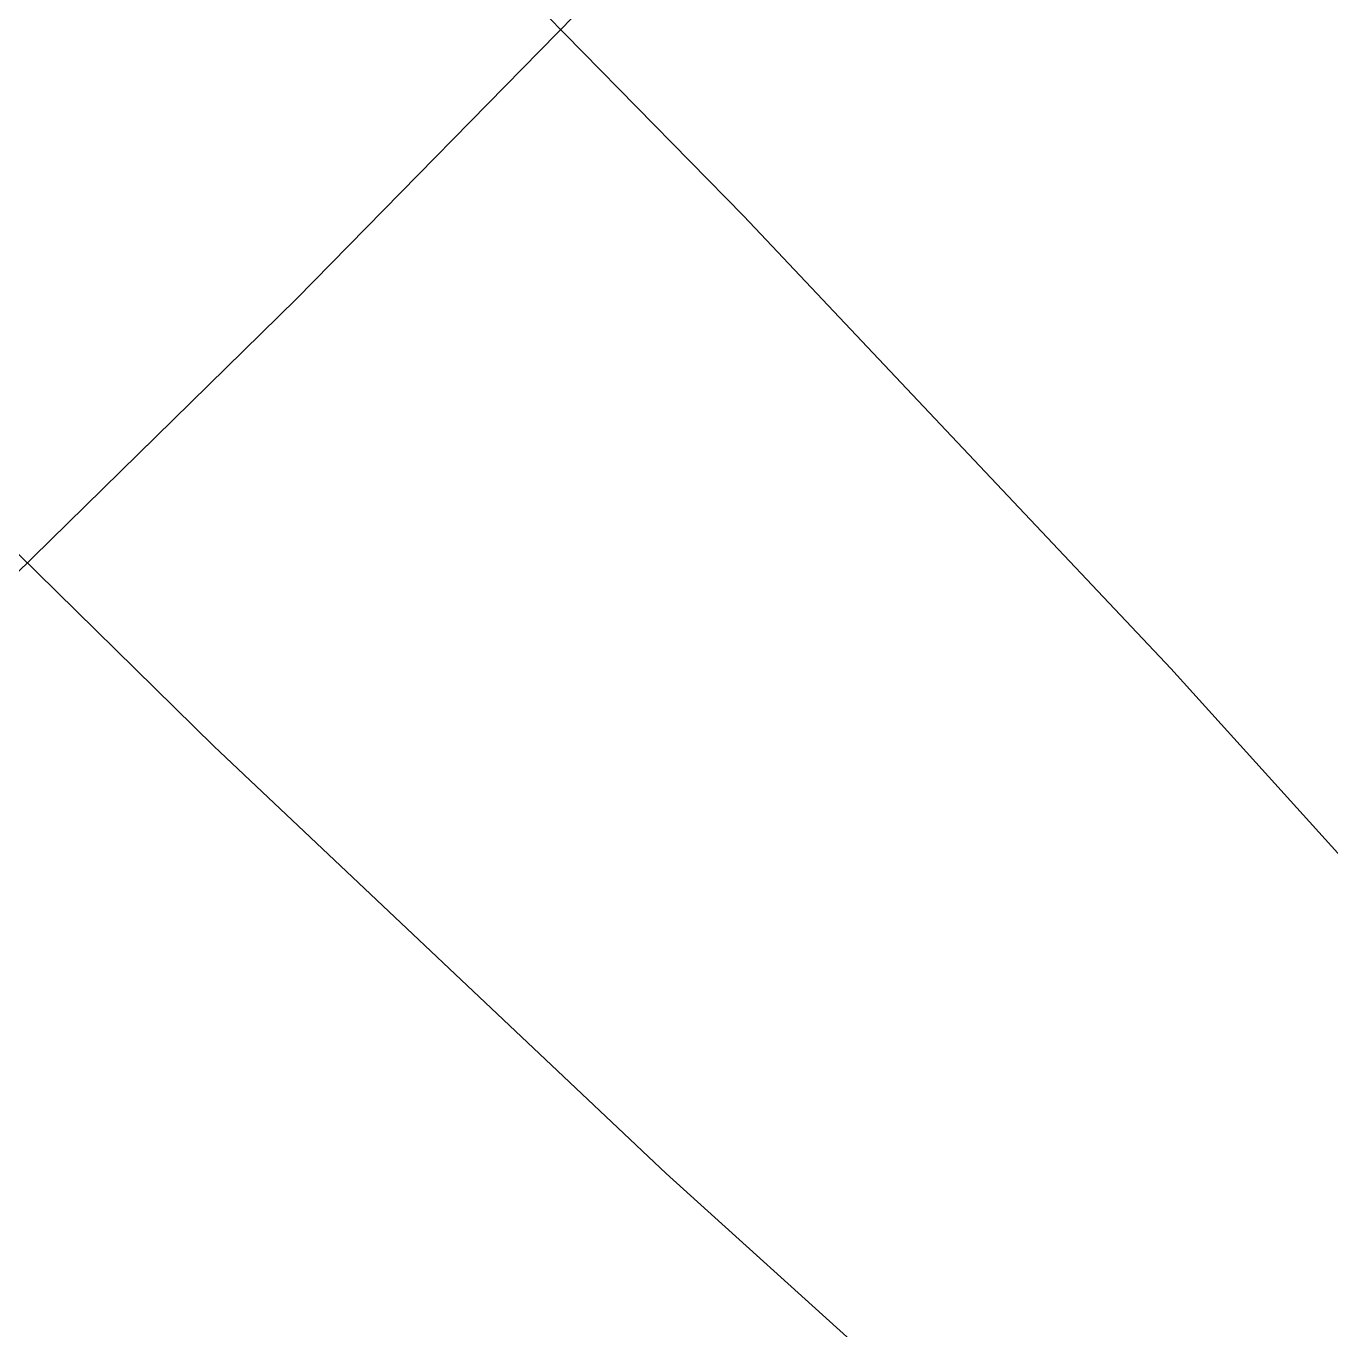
# Model space of a CAD drawing. Extents: x 0 to 141, y -114 to 28.
# Drawn here: x 70.53 to 105.94, y -78.55 to -43.16 of the extents above; entities that cross this region are included whole.
import ezdxf

# ---------------------------------------------------------------- set-up
doc = ezdxf.new("R2010")
doc.units = 0

msp = doc.modelspace()

# ---------------------------------------------------------------- linework, layer by layer
at = {"layer": 'Layer 1'}
for p, q in [((90.008822, -48.325337), (77.861737, -35.949925)), ((90.008822, -48.325337), (77.861737, -35.949925)), ((90.008822, -48.325337), (77.861737, -35.949925)), ((90.008822, -48.325337), (77.861737, -35.949925)), ((90.008822, -48.325337), (77.861737, -35.949925)), ((90.008822, -48.325337), (77.861737, -35.949925)), ((90.008822, -48.325337), (77.861737, -35.949925)), ((90.008822, -48.325337), (77.861737, -35.949925)), ((90.008822, -48.325337), (77.861737, -35.949925)), ((90.008822, -48.325337), (77.861737, -35.949925)), ((90.008822, -48.325337), (77.861737, -35.949925)), ((90.008822, -48.325337), (77.861737, -35.949925)), ((90.008822, -48.325337), (77.861737, -35.949925)), ((90.008822, -48.325337), (77.861737, -35.949925)), ((90.008822, -48.325337), (77.861737, -35.949925)), ((90.008822, -48.325337), (77.861737, -35.949925)), ((90.008822, -48.325337), (77.861737, -35.949925)), ((90.008822, -48.325337), (77.861737, -35.949925)), ((90.008822, -48.325337), (77.861737, -35.949925)), ((90.008822, -48.325337), (77.861737, -35.949925)), ((90.008822, -48.325337), (77.861737, -35.949925)), ((90.008822, -48.325337), (77.861737, -35.949925)), ((90.008822, -48.325337), (77.861737, -35.949925)), ((90.008822, -48.325337), (77.861737, -35.949925)), ((90.008822, -48.325337), (77.861737, -35.949925)), ((90.008822, -48.325337), (77.861737, -35.949925)), ((90.008822, -48.325337), (77.861737, -35.949925)), ((90.008822, -48.325337), (77.861737, -35.949925)), ((90.008822, -48.325337), (77.861737, -35.949925)), ((77.861738, -50.562602), (90.008822, -38.187171)), ((77.861738, -50.562602), (90.008822, -38.187171)), ((77.861738, -50.562602), (90.008822, -38.187171)), ((77.861738, -50.562602), (90.008822, -38.187171)), ((77.861738, -50.562602), (90.008822, -38.187171)), ((77.861738, -50.562602), (90.008822, -38.187171)), ((77.861738, -50.562602), (90.008822, -38.187171)), ((77.861738, -50.562602), (90.008822, -38.187171)), ((77.861738, -50.562602), (90.008822, -38.187171)), ((77.861738, -50.562602), (90.008822, -38.187171)), ((77.861738, -50.562602), (90.008822, -38.187171)), ((77.861738, -50.562602), (90.008822, -38.187171)), ((77.861738, -50.562602), (90.008822, -38.187171)), ((77.861738, -50.562602), (90.008822, -38.187171)), ((77.861738, -50.562602), (90.008822, -38.187171)), ((77.861738, -50.562602), (90.008822, -38.187171)), ((77.861738, -50.562602), (90.008822, -38.187171)), ((77.861738, -50.562602), (90.008822, -38.187171)), ((77.861738, -50.562602), (90.008822, -38.187171)), ((77.861738, -50.562602), (90.008822, -38.187171)), ((101.599796, -60.601286), (90.008822, -48.325337)), ((101.599796, -60.601286), (90.008822, -48.325337)), ((101.599796, -60.601286), (90.008822, -48.325337)), ((101.599796, -60.601286), (90.008822, -48.325337)), ((101.599796, -60.601286), (90.008822, -48.325337)), ((101.599796, -60.601286), (90.008822, -48.325337)), ((101.599796, -60.601286), (90.008822, -48.325337)), ((101.599796, -60.601286), (90.008822, -48.325337)), ((101.599796, -60.601286), (90.008822, -48.325337)), ((101.599796, -60.601286), (90.008822, -48.325337)), ((101.599796, -60.601286), (90.008822, -48.325337)), ((101.599796, -60.601286), (90.008822, -48.325337)), ((101.599796, -60.601286), (90.008822, -48.325337)), ((101.599796, -60.601286), (90.008822, -48.325337)), ((101.599796, -60.601286), (90.008822, -48.325337)), ((101.599796, -60.601286), (90.008822, -48.325337)), ((101.599796, -60.601286), (90.008822, -48.325337)), ((101.599796, -60.601286), (90.008822, -48.325337)), ((101.599796, -60.601286), (90.008822, -48.325337)), ((101.599796, -60.601286), (90.008822, -48.325337)), ((101.599796, -60.601286), (90.008822, -48.325337)), ((101.599796, -60.601286), (90.008822, -48.325337)), ((101.599796, -60.601286), (90.008822, -48.325337)), ((101.599796, -60.601286), (90.008822, -48.325337)), ((101.599796, -60.601286), (90.008822, -48.325337)), ((101.599796, -60.601286), (90.008822, -48.325337)), ((101.599796, -60.601286), (90.008822, -48.325337)), ((101.599796, -60.601286), (90.008822, -48.325337)), ((101.599796, -60.601286), (90.008822, -48.325337)), ((63.249401, -50.562602), (75.624815, -62.709713)), ((63.249401, -50.562602), (75.624815, -62.709713)), ((63.249401, -50.562602), (75.624815, -62.709713)), ((63.249401, -50.562602), (75.624815, -62.709713)), ((63.249401, -50.562602), (75.624815, -62.709713)), ((63.249401, -50.562602), (75.624815, -62.709713)), ((63.249401, -50.562602), (75.624815, -62.709713)), ((63.249401, -50.562602), (75.624815, -62.709713)), ((63.249401, -50.562602), (75.624815, -62.709713)), ((63.249401, -50.562602), (75.624815, -62.709713)), ((63.249401, -50.562602), (75.624815, -62.709713)), ((63.249401, -50.562602), (75.624815, -62.709713)), ((63.249401, -50.562602), (75.624815, -62.709713)), ((63.249401, -50.562602), (75.624815, -62.709713)), ((63.249401, -50.562602), (75.624815, -62.709713)), ((63.249401, -50.562602), (75.624815, -62.709713)), ((63.249401, -50.562602), (75.624815, -62.709713)), ((63.249401, -50.562602), (75.624815, -62.709713)), ((65.486333, -62.709713), (77.861738, -50.562602)), ((65.486333, -62.709713), (77.861738, -50.562602)), ((65.486333, -62.709713), (77.861738, -50.562602)), ((65.486333, -62.709713), (77.861738, -50.562602)), ((65.486333, -62.709713), (77.861738, -50.562602)), ((65.486333, -62.709713), (77.861738, -50.562602)), ((65.486333, -62.709713), (77.861738, -50.562602)), ((65.486333, -62.709713), (77.861738, -50.562602)), ((65.486333, -62.709713), (77.861738, -50.562602)), ((65.486333, -62.709713), (77.861738, -50.562602)), ((65.486333, -62.709713), (77.861738, -50.562602)), ((65.486333, -62.709713), (77.861738, -50.562602)), ((65.486333, -62.709713), (77.861738, -50.562602)), ((65.486333, -62.709713), (77.861738, -50.562602)), ((65.486333, -62.709713), (77.861738, -50.562602)), ((65.486333, -62.709713), (77.861738, -50.562602)), ((65.486333, -62.709713), (77.861738, -50.562602)), ((65.486333, -62.709713), (77.861738, -50.562602)), ((65.486333, -62.709713), (77.861738, -50.562602)), ((65.486333, -62.709713), (77.861738, -50.562602)), ((112.306867, -72.44998), (101.599796, -60.601286)), ((112.306867, -72.44998), (101.599796, -60.601286)), ((112.306867, -72.44998), (101.599796, -60.601286)), ((112.306867, -72.44998), (101.599796, -60.601286)), ((112.306867, -72.44998), (101.599796, -60.601286)), ((112.306867, -72.44998), (101.599796, -60.601286)), ((112.306867, -72.44998), (101.599796, -60.601286)), ((112.306867, -72.44998), (101.599796, -60.601286)), ((112.306867, -72.44998), (101.599796, -60.601286)), ((112.306867, -72.44998), (101.599796, -60.601286)), ((112.306867, -72.44998), (101.599796, -60.601286)), ((112.306867, -72.44998), (101.599796, -60.601286)), ((112.306867, -72.44998), (101.599796, -60.601286)), ((112.306867, -72.44998), (101.599796, -60.601286)), ((112.306867, -72.44998), (101.599796, -60.601286)), ((112.306867, -72.44998), (101.599796, -60.601286)), ((112.306867, -72.44998), (101.599796, -60.601286)), ((112.306867, -72.44998), (101.599796, -60.601286)), ((112.306867, -72.44998), (101.599796, -60.601286)), ((112.306867, -72.44998), (101.599796, -60.601286)), ((112.306867, -72.44998), (101.599796, -60.601286)), ((112.306867, -72.44998), (101.599796, -60.601286)), ((112.306867, -72.44998), (101.599796, -60.601286)), ((112.306867, -72.44998), (101.599796, -60.601286)), ((112.306867, -72.44998), (101.599796, -60.601286)), ((112.306867, -72.44998), (101.599796, -60.601286)), ((112.306867, -72.44998), (101.599796, -60.601286)), ((112.306867, -72.44998), (101.599796, -60.601286)), ((112.306867, -72.44998), (101.599796, -60.601286)), ((75.624815, -62.709713), (87.900751, -74.300712)), ((75.624815, -62.709713), (87.900751, -74.300712)), ((75.624815, -62.709713), (87.900751, -74.300712)), ((75.624815, -62.709713), (87.900751, -74.300712)), ((75.624815, -62.709713), (87.900751, -74.300712)), ((75.624815, -62.709713), (87.900751, -74.300712)), ((75.624815, -62.709713), (87.900751, -74.300712)), ((75.624815, -62.709713), (87.900751, -74.300712)), ((75.624815, -62.709713), (87.900751, -74.300712)), ((75.624815, -62.709713), (87.900751, -74.300712)), ((75.624815, -62.709713), (87.900751, -74.300712)), ((75.624815, -62.709713), (87.900751, -74.300712)), ((75.624815, -62.709713), (87.900751, -74.300712)), ((75.624815, -62.709713), (87.900751, -74.300712)), ((75.624815, -62.709713), (87.900751, -74.300712)), ((75.624815, -62.709713), (87.900751, -74.300712)), ((75.624815, -62.709713), (87.900751, -74.300712)), ((75.624815, -62.709713), (87.900751, -74.300712)), ((87.900751, -74.300712), (99.749419, -85.007806)), ((87.900751, -74.300712), (99.749419, -85.007806)), ((87.900751, -74.300712), (99.749419, -85.007806)), ((87.900751, -74.300712), (99.749419, -85.007806)), ((87.900751, -74.300712), (99.749419, -85.007806)), ((87.900751, -74.300712), (99.749419, -85.007806)), ((87.900751, -74.300712), (99.749419, -85.007806)), ((87.900751, -74.300712), (99.749419, -85.007806)), ((87.900751, -74.300712), (99.749419, -85.007806)), ((87.900751, -74.300712), (99.749419, -85.007806)), ((87.900751, -74.300712), (99.749419, -85.007806)), ((87.900751, -74.300712), (99.749419, -85.007806)), ((87.900751, -74.300712), (99.749419, -85.007806)), ((87.900751, -74.300712), (99.749419, -85.007806)), ((87.900751, -74.300712), (99.749419, -85.007806)), ((87.900751, -74.300712), (99.749419, -85.007806)), ((87.900751, -74.300712), (99.749419, -85.007806)), ((87.900751, -74.300712), (99.749419, -85.007806))]:
    msp.add_line(p, q, dxfattribs=at)

doc.saveas('drawing.dxf')
